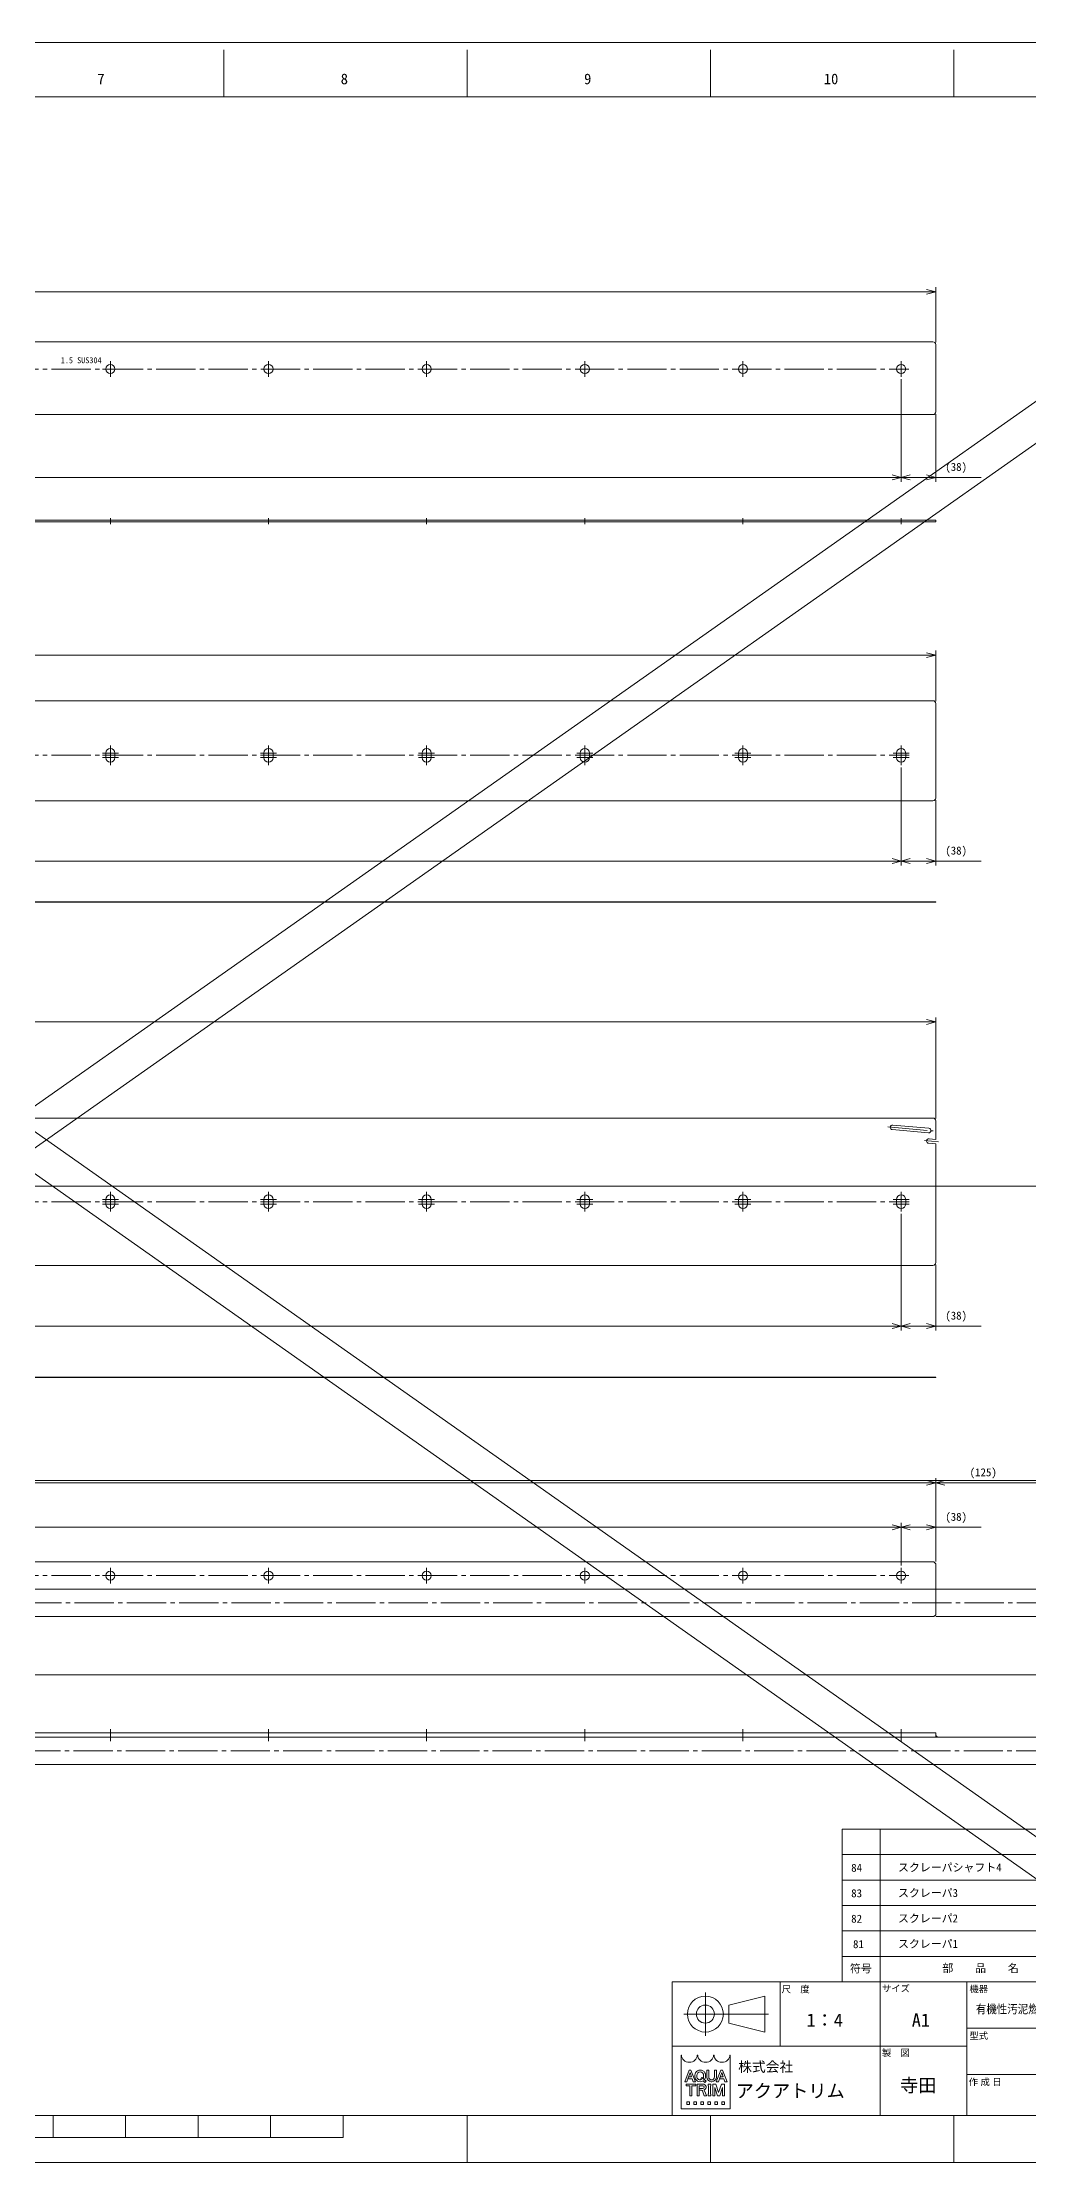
# Model space of a CAD drawing. Units: millimetres at full size. Extents: x -4857 to 3378, y -2089 to 1175.
# Drawn here: x -3081 to -1996, y -1156 to 1175 of the extents above; entities that cross this region are included whole.
import ezdxf
from ezdxf.enums import TextEntityAlignment as Align

# ---------------------------------------------------------------- set-up
doc = ezdxf.new("R2010")
doc.units = ezdxf.units.MM
doc.header["$LTSCALE"] = 4.8
doc.linetypes.add('CHAIN2', pattern=[12, 9, -1, 1, -1])
for name, color, linetype, lineweight in [('0-0_90_FRAME', 2, 'Continuous', 9), ('0-1_91_BLANK', 6, 'Continuous', 9), ('0-2_08_DIM', 3, 'Continuous', 9), ('0-3_0', 134, 'Continuous', 9), ('0-4_10_DRAFT', 1, 'Continuous', 9), ('0-5_05_CENTER', 2, 'CHAIN2', 9), ('0-6_04_HIDDEN', 7, 'Continuous', 9)]:
    doc.layers.add(name, color=color, linetype=linetype, lineweight=lineweight)
doc.styles.add('ＭＳ ゴシック', font='')
doc.styles.add('ＭＳ Ｐゴシック', font='')
doc.styles.get('ＭＳ ゴシック').set_extended_font_data('MS Gothic')
doc.styles.get('ＭＳ Ｐゴシック').set_extended_font_data('MS PGothic')

# ---------------------------------------------------------------- blocks, each defined once
blk = doc.blocks.new('A$C729C2170')
at = {"layer": '0-3_0'}
for p, q in [((0, 0), (1984.001, 0)), ((1984.001, -162), (0, -162))]:
    blk.add_line(p, q, dxfattribs=at)
blk = doc.blocks.new('_Open30')
at = {"layer": '0-2_08_DIM'}
blk.add_line((0, 0), (-1, 0), dxfattribs=at)
blk.add_lwpolyline([(-1, 0.2679), (0, 0), (-1, -0.2679)], dxfattribs=at)

msp = doc.modelspace()

# ---------------------------------------------------------------- linework, layer by layer
at = {"layer": '0-0_90_FRAME'}
for p, q in [((-2881.514, 1115.592), (-2881.514, 1167.44)), ((-2613.78, 1115.592), (-2613.78, 1167.44)), ((-2346.046, 1115.592), (-2346.046, 1167.44)), ((-2078.313, 1115.592), (-2078.313, 1167.44)), ((-2201.347, -789.539), (-2201.347, -957.539)), ((-2201.347, -789.539), (-1596.461, -789.539)), ((-2159.347, -789.539), (-2159.347, -957.539)), ((-2201.347, -817.539), (-1596.461, -817.539)), ((-2201.347, -845.539), (-1596.461, -845.539)), ((-2201.347, -873.539), (-1596.461, -873.539)), ((-2201.347, -901.539), (-1596.461, -901.539)), ((-2201.347, -929.539), (-1596.461, -929.539)), ((-2374.582, -1067.351), (-2374.582, -1067.289)), ((-2374.582, -1067.351), (-2372.283, -1067.351)), ((-2372.92, -1069.912), (-2362.418, -1069.912)), ((-2372.92, -1069.912), (-2372.92, -1071.706)), ((-2372.92, -1071.706), (-2369.078, -1071.706)), ((-2372.283, -1067.351), (-2368.69, -1057.262)), ((-2371.029, -1063.974), (-2370.336, -1062.027)), ((-2371.029, -1063.974), (-2366.3, -1063.974)), ((-2370.336, -1062.027), (-2366.993, -1062.027)), ((-2369.752, -1054.543), (-2367.628, -1054.543)), ((-2368.822, -1082.72), (-2368.822, -1071.962)), ((-2366.993, -1062.027), (-2368.69, -1057.262)), ((-2362.799, -1067.289), (-2367.628, -1054.543)), ((-2366.516, -1082.72), (-2366.516, -1071.962)), ((-2366.26, -1071.706), (-2362.418, -1071.706)), ((-2363.345, -1060.178), (-2363.345, -1061.715)), ((-2362.799, -1067.351), (-2362.799, -1067.289)), ((-2362.418, -1069.912), (-2362.418, -1071.706)), ((-2361.21, -1060.329), (-2361.21, -1061.559)), ((-2360.958, -1069.912), (-2360.958, -1082.72)), ((-2360.958, -1069.912), (-2355.066, -1069.912)), ((-2358.652, -1071.706), (-2354.758, -1071.706)), ((-2356.957, -1063.955), (-2355.822, -1062.75)), ((-2356.957, -1063.955), (-2355.911, -1064.973)), ((-2355.822, -1062.75), (-2351.078, -1066.66)), ((-2354.455, -1063.816), (-2352.804, -1065.177)), ((-2354.341, -1066.501), (-2352.56, -1068.234)), ((-2353.696, -1060.329), (-2353.696, -1061.559)), ((-2352.56, -1068.234), (-2351.078, -1066.66)), ((-2351.562, -1060.178), (-2351.562, -1061.715)), ((-2350.377, -1062.179), (-2350.377, -1054.543)), ((-2348.072, -1054.543), (-2350.377, -1054.543)), ((-2348.732, -1069.912), (-2345.914, -1069.912)), ((-2348.732, -1069.912), (-2348.732, -1071.706)), ((-2348.476, -1080.671), (-2348.476, -1071.962)), ((-2348.072, -1061.715), (-2348.072, -1054.543)), ((-2346.171, -1080.671), (-2346.171, -1071.962)), ((-2345.914, -1069.912), (-2345.914, -1071.706)), ((-2344.614, -1067.351), (-2345.382, -1067.351)), ((-2343.607, -1069.912), (-2340.261, -1069.912)), ((-2337.203, -1079.215), (-2340.261, -1069.912)), ((-2339.749, -1067.351), (-2339.749, -1067.289)), ((-2339.749, -1067.351), (-2337.449, -1067.351)), ((-2339.619, -1062.179), (-2339.619, -1054.543)), ((-2337.449, -1067.351), (-2333.857, -1057.262)), ((-2337.203, -1079.215), (-2334.144, -1069.912)), ((-2336.196, -1063.974), (-2335.502, -1062.027)), ((-2336.196, -1063.974), (-2331.467, -1063.974)), ((-2335.502, -1062.027), (-2332.16, -1062.027)), ((-2334.919, -1054.543), (-2332.795, -1054.543)), ((-2330.796, -1069.912), (-2334.144, -1069.912)), ((-2332.16, -1062.027), (-2333.857, -1057.262)), ((-2327.965, -1067.289), (-2332.795, -1054.543)), ((-2327.965, -1067.351), (-2327.965, -1067.289)), ((-2372.279, -1089.428), (-2372.279, -1092.502)), ((-2368.822, -1082.72), (-2366.516, -1082.72)), ((-2364.594, -1089.428), (-2364.594, -1092.502)), ((-2358.575, -1076.651), (-2358.575, -1074.858)), ((-2358.575, -1074.858), (-2354.758, -1074.858)), ((-2358.575, -1076.651), (-2356.06, -1076.651)), ((-2356.909, -1089.428), (-2356.909, -1092.502)), ((-2355.109, -1077.293), (-2353.16, -1082.72)), ((-2353.16, -1082.72), (-2350.675, -1082.72)), ((-2352.882, -1077.213), (-2350.675, -1082.618)), ((-2350.675, -1082.618), (-2350.675, -1082.72)), ((-2349.224, -1089.428), (-2349.224, -1092.502)), ((-2348.732, -1082.72), (-2348.732, -1080.927)), ((-2341.54, -1089.428), (-2341.54, -1092.502)), ((-2338.355, -1082.72), (-2341.303, -1073.755)), ((-2338.355, -1082.72), (-2336.05, -1082.72)), ((-2336.05, -1082.72), (-2333.102, -1073.755)), ((-2330.781, -1089.428), (-2330.781, -1092.502)), ((-2613.78, -1156.241), (-2613.78, -1104.625)), ((-2346.046, -1156.241), (-2346.046, -1104.625)), ((-2078.313, -1156.241), (-2078.313, -1104.625))]:
    msp.add_line(p, q, dxfattribs=at)
at = {"layer": '0-0_90_FRAME', "color": 134}
for p, q in [((-2351.831, -1016.656), (-2351.831, -969.136)), ((-2269.661, -1028.253), (-2269.661, -957.539)), ((-2201.347, -957.539), (-1596.461, -957.539)), ((-2159.347, -1104.625), (-2159.347, -957.539)), ((-2064.033, -1104.625), (-2064.033, -957.539)), ((-2375.591, -992.896), (-2282.531, -992.896)), ((-2064.033, -1008.453), (-1912.985, -1008.453)), ((-2064.033, -1028.253), (-2388.461, -1028.253)), ((-2064.033, -1059.368), (-1596.461, -1059.368))]:
    msp.add_line(p, q, dxfattribs=at)
at = {"layer": '0-0_90_FRAME', "color": 6}
for p, q in [((-3069.482, -1128.554), (-3069.482, -1104.625)), ((-2989.716, -1128.554), (-2989.716, -1104.625)), ((-2909.95, -1128.554), (-2909.95, -1104.625)), ((-2830.185, -1128.554), (-2830.185, -1104.625)), ((-2750.419, -1128.554), (-2750.419, -1104.625)), ((-3548.076, -1128.554), (-2750.419, -1128.554))]:
    msp.add_line(p, q, dxfattribs=at)
msp.add_lwpolyline([(-4702.034, -1104.625), (-1596.461, -1104.625), (-1596.461, 1115.592), (-4702.034, 1115.592)], close=True, dxfattribs=at)
at = {"layer": '0-0_90_FRAME', "color": 134}
for points in [[(-2388.461, -1104.625), (-1596.461, -1104.625), (-1596.461, -957.539), (-2388.461, -957.539)], [(-2326.091, -982.996), (-2286.491, -973.096), (-2286.491, -1012.696), (-2326.091, -1002.796)]]:
    msp.add_lwpolyline(points, close=True, dxfattribs=at)
at = {"layer": '0-0_90_FRAME'}
for points in [[(-2324.633, -1037.94), (-2324.633, -1097.113), (-2378.426, -1097.113), (-2378.426, -1037.94)], [(-2374.582, -1067.351), (-2374.582, -1067.289), (-2369.752, -1054.543)], [(-2362.799, -1067.351), (-2365.098, -1067.351), (-2366.3, -1063.974)], [(-2360.958, -1082.72), (-2358.652, -1082.72), (-2358.652, -1071.706)], [(-2343.607, -1069.912), (-2343.607, -1082.72), (-2341.301, -1082.72), (-2341.303, -1073.755)], [(-2341.924, -1061.715), (-2341.924, -1054.543), (-2339.619, -1054.543)], [(-2339.749, -1067.351), (-2339.749, -1067.289), (-2334.919, -1054.543)], [(-2333.102, -1073.755), (-2333.102, -1082.72), (-2330.796, -1082.72), (-2330.796, -1069.912)], [(-2327.965, -1067.351), (-2330.265, -1067.351), (-2331.467, -1063.974)], [(-2372.279, -1089.428), (-2369.205, -1089.428), (-2369.205, -1092.502), (-2372.279, -1092.502)], [(-2364.594, -1089.428), (-2361.52, -1089.428), (-2361.52, -1092.502), (-2364.594, -1092.502)], [(-2356.909, -1089.428), (-2353.835, -1089.428), (-2353.835, -1092.502), (-2356.909, -1092.502)], [(-2349.224, -1089.428), (-2346.15, -1089.428), (-2346.15, -1092.502), (-2349.224, -1092.502)], [(-2348.732, -1082.72), (-2345.914, -1082.72), (-2345.914, -1080.927)], [(-2341.54, -1089.428), (-2338.466, -1089.428), (-2338.466, -1092.502), (-2341.54, -1092.502)], [(-2330.781, -1089.428), (-2333.855, -1089.428), (-2333.855, -1092.502), (-2330.781, -1092.502)]]:
    msp.add_lwpolyline(points, dxfattribs=at)
at = {"layer": '0-0_90_FRAME', "color": 134}
for radius in [19.8, 9.9]:
    msp.add_circle((-2351.831, -992.896), radius, dxfattribs=at)
at = {"layer": '0-0_90_FRAME'}
for centre, radius, start, end in [((-2378.426, -1038.196), 0.256, 0, 90), ((-2360.495, -1038.196), 0.256, 0, 180), ((-2360.495, -1038.196), 0.256, 0, 90), ((-2342.564, -1038.196), 0.256, 0, 180), ((-2324.633, -1038.196), 0.256, 90, 180), ((-2369.078, -1071.962), 0.256, 0, 90), ((-2366.26, -1071.962), 0.256, 90, 180), ((-2354.813, -1073.282), 1.577, 271.99706, 88.00294), ((-2344.962, -1061.947), 5.42, 182.45003, 265.55526), ((-2348.732, -1071.962), 0.256, 0, 90), ((-2343.499, -1061.775), 4.573, 179.25279, 218.96457), ((-2344.998, -1060.916), 4.264, 241.15773, 298.84227), ((-2345.914, -1071.962), 0.256, 90, 180), ((-2345.034, -1061.947), 5.42, 274.44474, 357.54997), ((-2346.497, -1061.775), 4.573, 321.03543, 0.74721), ((-2356.06, -1077.676), 1.025, 21.9283, 90), ((-2354.432, -1077.848), 1.675, 22.27295, 58.55311), ((-2348.732, -1080.671), 0.256, 270, 0), ((-2345.914, -1080.671), 0.256, 180, 270)]:
    msp.add_arc(centre, radius, start, end, dxfattribs=at)
for centre, major_axis, ratio, start_param, end_param in [((-2369.461, -1038.196), (-8.709, 0), 0.882353, 6.28318531, 9.42477796), ((-2351.53, -1038.196), (-8.709, 0), 0.882353, 6.28318531, 9.42477796), ((-2333.599, -1038.196), (-8.709, 0), 0.882353, 6.28318531, 9.42477796), ((-2357.453, -1060.178), (-5.892, 0), 0.956522, 3.14159265, 6.28318531), ((-2357.453, -1061.715), (-5.892, 0), 0.956522, 6.28318531, 8.41045586), ((-2357.453, -1060.329), (3.757, 0), 0.994718, 6.28318531, 9.42477796), ((-2357.453, -1061.565), (3.757, 0), 0.995036, 3.14159265, 5.13549259), ((-2355.066, -1073.282), (-4.135, 0), 0.81482, 1.94406945, 4.71238898), ((-2357.453, -1061.565), (3.757, 0), 0.995036, 5.63666712, 6.28318531), ((-2357.453, -1061.715), (-5.892, 0), 0.956522, 2.48020459, 3.14159265)]:
    msp.add_ellipse(centre, major_axis=major_axis, ratio=ratio, start_param=start_param, end_param=end_param, dxfattribs=at)
at = {"layer": '0-1_91_BLANK'}
msp.add_lwpolyline([(-4857.418, -1156.241), (-1544.613, -1156.241), (-1544.613, 1175.44), (-4857.418, 1175.44)], close=True, dxfattribs=at)
at = {"layer": '0-2_08_DIM'}
for p, q in [((-4078.427, 901.141), (-2108.426, 901.141)), ((-2098.426, 845.656), (-2098.426, 906.141)), ((-2136.426, 805.062), (-2136.426, 692.065)), ((-2136.426, 805.062), (-2136.426, 692.065)), ((-2098.426, 766.656), (-2098.426, 692.065)), ((-4040.427, 697.065), (-2146.426, 697.065)), ((-2126.426, 697.065), (-2108.426, 697.065)), ((-2098.426, 697.065), (-2048.426, 697.065)), ((-4078.427, 501.624), (-2108.426, 501.624)), ((-2098.426, 450.935), (-2098.426, 506.624)), ((-2136.426, 378.073), (-2136.426, 270.129)), ((-2136.426, 378.073), (-2136.426, 270.129)), ((-2098.426, 341.935), (-2098.426, 270.129)), ((-4040.427, 275.129), (-2146.426, 275.129)), ((-2126.426, 275.129), (-2108.426, 275.129)), ((-2098.426, 275.129), (-2048.426, 275.129)), ((-4078.427, 98.173), (-2108.426, 98.173)), ((-2098.426, -8.043), (-2098.426, 103.173)), ((-2136.426, -112.905), (-2136.426, -241.264)), ((-2136.426, -112.905), (-2136.426, -241.264)), ((-2098.426, -169.043), (-2098.426, -241.264)), ((-4040.427, -236.264), (-2146.426, -236.264)), ((-2126.426, -236.264), (-2108.426, -236.264)), ((-2098.426, -236.264), (-2048.426, -236.264)), ((-4078.427, -408.659), (-2108.426, -408.659)), ((-2098.426, -495.156), (-2098.426, -403.659)), ((-2098.426, -495.156), (-2098.426, -403.659)), ((-2088.426, -408.659), (-1983.426, -408.659)), ((-4040.427, -457.574), (-2146.426, -457.574)), ((-2136.426, -499.563), (-2136.426, -452.574)), ((-2136.426, -499.563), (-2136.426, -452.574)), ((-2126.426, -457.574), (-2108.426, -457.574)), ((-2098.426, -495.156), (-2098.426, -452.574)), ((-2098.426, -457.574), (-2048.426, -457.574)), ((-4203.427, -619.675), (-1983.426, -619.675))]:
    msp.add_line(p, q, dxfattribs=at)
at = {"layer": '0-3_0'}
for p, q in [((-4857.418, 1175.44), (-1544.613, -1156.241)), ((-4857.418, 1175.44), (-1544.613, -1156.241)), ((-4791.656, 1175.44), (-1478.851, -1156.241)), ((-1427.662, 1175.44), (-4740.467, -1156.241)), ((-1361.9, 1175.44), (-4674.705, -1156.241)), ((-4085.427, 846.156), (-2101.426, 846.156)), ((-2098.426, 843.156), (-2098.426, 769.156)), ((-2101.426, 766.156), (-4085.427, 766.156)), ((-4085.427, 451.435), (-2101.426, 451.435)), ((-2098.426, 448.435), (-2098.426, 344.435)), ((-3011.426, 388.935), (-3011.426, 393.935)), ((-3001.426, 393.935), (-3001.426, 388.935)), ((-2837.426, 388.935), (-2837.426, 393.935)), ((-2827.426, 393.935), (-2827.426, 388.935)), ((-2663.426, 388.935), (-2663.426, 393.935)), ((-2653.426, 393.935), (-2653.426, 388.935)), ((-2489.426, 388.935), (-2489.426, 393.935)), ((-2479.426, 393.935), (-2479.426, 388.935)), ((-2315.426, 388.935), (-2315.426, 393.935)), ((-2305.426, 393.935), (-2305.426, 388.935)), ((-2141.426, 388.935), (-2141.426, 393.935)), ((-2131.426, 393.935), (-2131.426, 388.935)), ((-2101.426, 341.435), (-4085.427, 341.435)), ((-4085.427, -7.543), (-2101.426, -7.543)), ((-2106.305, -23.737), (-2146.153, -20.251)), ((-2145.717, -15.27), (-2105.87, -18.756)), ((-2098.426, -10.543), (-2098.426, -30.908)), ((-2098.426, -35.927), (-2106.153, -35.251)), ((-2105.717, -30.27), (-2098.426, -30.908)), ((-2098.426, -35.927), (-2098.426, -166.543)), ((-3011.426, -102.043), (-3011.426, -97.043)), ((-3001.426, -97.043), (-3001.426, -102.043)), ((-2837.426, -102.043), (-2837.426, -97.043)), ((-2827.426, -97.043), (-2827.426, -102.043)), ((-2663.426, -102.043), (-2663.426, -97.043)), ((-2653.426, -97.043), (-2653.426, -102.043)), ((-2489.426, -102.043), (-2489.426, -97.043)), ((-2479.426, -97.043), (-2479.426, -102.043)), ((-2315.426, -102.043), (-2315.426, -97.043)), ((-2305.426, -97.043), (-2305.426, -102.043)), ((-2141.426, -102.043), (-2141.426, -97.043)), ((-2131.426, -97.043), (-2131.426, -102.043)), ((-2101.426, -169.543), (-4085.427, -169.543))]:
    msp.add_line(p, q, dxfattribs=at)
for points in [[(-4088.427, 648.136), (-2098.426, 648.136), (-2098.426, 650.136), (-4088.427, 650.136)], [(-4088.427, 229.821), (-2098.426, 229.821), (-2098.426, 230.121), (-4088.427, 230.121)], [(-4088.427, -292.941), (-2098.426, -292.941), (-2098.426, -292.641), (-4088.427, -292.641)], [(-2100.426, -555.656), (-4086.427, -555.656), (-4088.427, -553.656), (-4088.427, -497.656), (-4086.427, -495.656), (-2100.426, -495.656), (-2098.426, -497.656), (-2098.426, -553.656)], [(-4211.427, -688.476), (-1975.426, -688.476), (-1973.426, -690.476), (-1973.426, -716.476), (-1975.426, -718.476), (-4211.427, -718.476), (-4213.427, -716.476), (-4213.427, -690.476)], [(-4088.427, -683.476), (-2098.426, -683.476), (-2098.426, -688.476), (-4088.427, -688.476)]]:
    msp.add_lwpolyline(points, close=True, dxfattribs=at)
msp.add_lwpolyline([(-2098.426, -525.656), (-1975.426, -525.656), (-1973.426, -527.656), (-1973.426, -553.656), (-1975.426, -555.656), (-2098.426, -555.656)], dxfattribs=at)
at = {"layer": '0-3_0', "color": 3}
msp.add_lwpolyline([(-2098.426, -688.476), (-2096.426, -688.476), (-2098.426, -686.476)], close=True, dxfattribs=at)
at = {"layer": '0-3_0'}
for centre in [(-3006.426, 816.156), (-2832.426, 816.156), (-2658.426, 816.156), (-2484.426, 816.156), (-2310.426, 816.156), (-2136.426, 816.156), (-3006.426, -510.656), (-2832.426, -510.656), (-2658.426, -510.656), (-2484.426, -510.656), (-2310.426, -510.656), (-2136.426, -510.656)]:
    msp.add_circle(centre, 5, dxfattribs=at)
for centre, radius, start, end in [((-2101.426, 843.156), 3, 0, 90), ((-2101.426, 769.156), 3, 270, 0), ((-2101.426, 448.435), 3, 0, 90), ((-3006.426, 393.935), 5, 0, 180), ((-2832.426, 393.935), 5, 0, 180), ((-2658.426, 393.935), 5, 0, 180), ((-2484.426, 393.935), 5, 0, 180), ((-2310.426, 393.935), 5, 0, 180), ((-2136.426, 393.935), 5, 0, 180), ((-3006.426, 388.935), 5, 180, 0), ((-2832.426, 388.935), 5, 180, 0), ((-2658.426, 388.935), 5, 180, 0), ((-2484.426, 388.935), 5, 180, 0), ((-2310.426, 388.935), 5, 180, 0), ((-2136.426, 388.935), 5, 180, 0), ((-2101.426, 344.435), 3, 270, 0), ((-2145.935, -17.761), 2.5, 85, 265), ((-2106.087, -21.247), 2.5, 265, 85), ((-2101.426, -10.543), 3, 0, 90), ((-2105.935, -32.761), 2.5, 85, 265), ((-3006.426, -97.043), 5, 0, 180), ((-2832.426, -97.043), 5, 0, 180), ((-2658.426, -97.043), 5, 0, 180), ((-2484.426, -97.043), 5, 0, 180), ((-2310.426, -97.043), 5, 0, 180), ((-2136.426, -97.043), 5, 0, 180), ((-3006.426, -102.043), 5, 180, 0), ((-2832.426, -102.043), 5, 180, 0), ((-2658.426, -102.043), 5, 180, 0), ((-2484.426, -102.043), 5, 180, 0), ((-2310.426, -102.043), 5, 180, 0), ((-2136.426, -102.043), 5, 180, 0), ((-2101.426, -166.543), 3, 270, 0)]:
    msp.add_arc(centre, radius, start, end, dxfattribs=at)
at = {"layer": '0-5_05_CENTER'}
for p, q in [((-4050.427, 816.156), (-2136.426, 816.156)), ((-3015.02, 816.156), (-2997.832, 816.156)), ((-3006.426, 807.562), (-3006.426, 824.75)), ((-2841.02, 816.156), (-2823.832, 816.156)), ((-2832.426, 807.562), (-2832.426, 824.75)), ((-2667.02, 816.156), (-2649.832, 816.156)), ((-2658.426, 807.562), (-2658.426, 824.75)), ((-2493.02, 816.156), (-2475.832, 816.156)), ((-2484.426, 807.562), (-2484.426, 824.75)), ((-2319.019, 816.156), (-2301.832, 816.156)), ((-2310.426, 807.562), (-2310.426, 824.75)), ((-2145.019, 816.156), (-2127.832, 816.156)), ((-2136.426, 807.562), (-2136.426, 824.75)), ((-3006.426, 652.366), (-3006.426, 645.79)), ((-2832.426, 652.366), (-2832.426, 645.79)), ((-2658.426, 652.366), (-2658.426, 645.79)), ((-2484.426, 652.366), (-2484.426, 645.79)), ((-2310.426, 652.366), (-2310.426, 645.79)), ((-2136.426, 652.366), (-2136.426, 645.79)), ((-3006.426, 380.573), (-3006.426, 402.298)), ((-2832.426, 380.573), (-2832.426, 402.298)), ((-2658.426, 380.573), (-2658.426, 402.298)), ((-2484.426, 380.573), (-2484.426, 402.298)), ((-2310.426, 380.573), (-2310.426, 402.298)), ((-2136.426, 380.573), (-2136.426, 402.298)), ((-4050.427, 391.435), (-2136.426, 391.435)), ((-3015.228, 393.936), (-2997.624, 393.936)), ((-3015.228, 391.435), (-2997.624, 391.435)), ((-3015.228, 388.936), (-2997.624, 388.936)), ((-2841.228, 393.936), (-2823.624, 393.936)), ((-2841.228, 391.435), (-2823.624, 391.435)), ((-2841.228, 388.936), (-2823.624, 388.936)), ((-2667.228, 393.936), (-2649.624, 393.936)), ((-2667.228, 391.435), (-2649.624, 391.435)), ((-2667.228, 388.936), (-2649.624, 388.936)), ((-2493.228, 393.936), (-2475.624, 393.936)), ((-2493.228, 391.435), (-2475.624, 391.435)), ((-2493.228, 388.936), (-2475.624, 388.936)), ((-2319.228, 393.936), (-2301.624, 393.936)), ((-2319.228, 391.435), (-2301.624, 391.435)), ((-2319.228, 388.936), (-2301.624, 388.936)), ((-2145.228, 393.936), (-2127.623, 393.936)), ((-2145.228, 391.435), (-2127.623, 391.435)), ((-2145.228, 388.936), (-2127.623, 388.936)), ((-2150.887, -17.328), (-2101.136, -21.68)), ((-2110.887, -32.328), (-2095.159, -33.704)), ((-3006.426, -110.405), (-3006.426, -88.681)), ((-2832.426, -110.405), (-2832.426, -88.681)), ((-2658.426, -110.405), (-2658.426, -88.681)), ((-2484.426, -110.405), (-2484.426, -88.681)), ((-2310.426, -110.405), (-2310.426, -88.681)), ((-2136.426, -110.405), (-2136.426, -88.681)), ((-4050.427, -99.543), (-2136.426, -99.543)), ((-3015.228, -97.043), (-2997.624, -97.043)), ((-3015.228, -99.543), (-2997.624, -99.543)), ((-3015.228, -102.043), (-2997.624, -102.043)), ((-2841.228, -97.043), (-2823.624, -97.043)), ((-2841.228, -99.543), (-2823.624, -99.543)), ((-2841.228, -102.043), (-2823.624, -102.043)), ((-2667.228, -97.043), (-2649.624, -97.043)), ((-2667.228, -99.543), (-2649.624, -99.543)), ((-2667.228, -102.043), (-2649.624, -102.043)), ((-2493.228, -97.043), (-2475.624, -97.043)), ((-2493.228, -99.543), (-2475.624, -99.543)), ((-2493.228, -102.043), (-2475.624, -102.043)), ((-2319.228, -97.043), (-2301.624, -97.043)), ((-2319.228, -99.543), (-2301.624, -99.543)), ((-2319.228, -102.043), (-2301.624, -102.043)), ((-2145.228, -97.043), (-2127.623, -97.043)), ((-2145.228, -99.543), (-2127.623, -99.543)), ((-2145.228, -102.043), (-2127.623, -102.043)), ((-4050.427, -510.656), (-2136.426, -510.656)), ((-3015.02, -510.656), (-2997.832, -510.656)), ((-3006.426, -519.25), (-3006.426, -502.063)), ((-2841.02, -510.656), (-2823.832, -510.656)), ((-2832.426, -519.25), (-2832.426, -502.063)), ((-2667.02, -510.656), (-2649.832, -510.656)), ((-2658.426, -519.25), (-2658.426, -502.063)), ((-2493.02, -510.656), (-2475.832, -510.656)), ((-2484.426, -519.25), (-2484.426, -502.063)), ((-2319.019, -510.656), (-2301.832, -510.656)), ((-2310.426, -519.25), (-2310.426, -502.063)), ((-2145.019, -510.656), (-2127.832, -510.656)), ((-2136.426, -519.25), (-2136.426, -502.063)), ((-1965.922, -540.656), (-4220.931, -540.656)), ((-3006.426, -692.655), (-3006.426, -679.568)), ((-2832.426, -692.655), (-2832.426, -679.568)), ((-2658.426, -692.655), (-2658.426, -679.568)), ((-2484.426, -692.655), (-2484.426, -679.568)), ((-2310.426, -692.655), (-2310.426, -679.568)), ((-2136.426, -692.655), (-2136.426, -679.568)), ((-1966.834, -703.476), (-4219.471, -703.476))]:
    msp.add_line(p, q, dxfattribs=at)
at = {"layer": '0-6_04_HIDDEN'}
msp.add_line((-4088.427, -525.656), (-2098.426, -525.656), dxfattribs=at)

# ---------------------------------------------------------------- block references
at = {"layer": '0-2_08_DIM', "xscale": 10, "yscale": 10}
for p in [(-2098.426, 901.141), (-2136.426, 697.065), (-2098.426, 697.065), (-2098.426, 501.624), (-2136.426, 275.129), (-2098.426, 275.129), (-2098.426, 98.173), (-2136.426, -236.264), (-2098.426, -236.264), (-2098.426, -408.659), (-2136.426, -457.574), (-2098.426, -457.574)]:
    msp.add_blockref('_Open30', p, dxfattribs=at)
at = {"layer": '0-2_08_DIM', "xscale": 10, "yscale": 10, "rotation": 180}
for p in [(-2136.426, 697.065), (-2136.426, 275.129), (-2136.426, -236.264), (-2098.426, -408.659), (-2136.426, -457.574)]:
    msp.add_blockref('_Open30', p, dxfattribs=at)
at = {"layer": '0-3_0', "xscale": 2, "yscale": 2}
msp.add_blockref('A$C729C2170', (-4521.26, -82.232), dxfattribs=at)

# ---------------------------------------------------------------- texts
at = {"layer": '0-0_90_FRAME', "color": 134}
for s, height, style, p in [('7', 11.73, 'ＭＳ ゴシック', (-3020.714, 1125.919)), ('8', 11.73, 'ＭＳ ゴシック', (-2752.98, 1125.919)), ('9', 11.73, 'ＭＳ ゴシック', (-2485.247, 1125.919)), ('10', 11.73, 'ＭＳ ゴシック', (-2221.513, 1125.919)), ('尺\u3000度', 7.331, 'ＭＳ Ｐゴシック', (-2267.867, -971.396)), ('サイズ', 7.331, 'ＭＳ Ｐゴシック', (-2157.553, -970.65)), ('機器', 7.331, 'ＭＳ Ｐゴシック', (-2061.314, -971.231)), ('1：4', 14.66, 'ＭＳ ゴシック', (-2240.494, -1011.28)), ('A1', 14.66, 'ＭＳ ゴシック', (-2124.685, -1011.28)), ('型式', 7.331, 'ＭＳ Ｐゴシック', (-2061.314, -1022.645)), ('製\u3000図', 7.331, 'ＭＳ Ｐゴシック', (-2157.553, -1041.364)), ('寺田', 14.66, 'ＭＳ ゴシック', (-2137.68, -1083.003)), ('作 成 日', 7.331, 'ＭＳ Ｐゴシック', (-2062.004, -1073.439))]:
    msp.add_text(s, height=height, dxfattribs=dict(at, style=style)).set_placement(p, align=Align.BOTTOM_LEFT)
at = {"layer": '0-0_90_FRAME', "color": 3, "style": 'ＭＳ ゴシック'}
for s, p in [('84', (-2191.377, -839.049)), ('スクレーパシャフト4', (-2139.839, -838.741)), ('83', (-2191.377, -867.049)), ('スクレーパ3', (-2139.839, -866.741)), ('82', (-2191.377, -895.049)), ('スクレーパ2', (-2139.839, -894.741)), ('81', (-2189.377, -923.049)), ('スクレーパ1', (-2139.839, -922.741)), ('符号', (-2192.795, -949.913)), ('部\u3000\u3000品\u3000\u3000名', (-2091.066, -949.477))]:
    msp.add_text(s, height=8.798, dxfattribs=at).set_placement(p, align=Align.BOTTOM_LEFT)
at = {"layer": '0-0_90_FRAME', "color": 134, "style": 'ＭＳ ゴシック', "width": 0.9}
msp.add_text('有機性汚泥燃料施設', height=9.384, dxfattribs=at).set_placement((-2054.269, -994.956), align=Align.BOTTOM_LEFT)
at = {"layer": '0-0_90_FRAME', "style": 'ＭＳ ゴシック'}
for s, height, p in [('株式会社', 11.09, (-2315.695, -1059.689)), ('アクアトリム', 14.66, (-2318.48, -1089.06))]:
    msp.add_text(s, height=height, dxfattribs=at).set_placement(p, align=Align.BOTTOM_LEFT)
at = {"layer": '0-2_08_DIM', "style": 'ＭＳ ゴシック'}
for s, p in [('(38)', (-2087.854, 701.565)), ('(38)', (-2087.854, 279.629)), ('(38)', (-2087.854, -231.764)), ('(125)', (-2061.069, -404.15)), ('(38)', (-2087.854, -453.074))]:
    msp.add_text(s, height=8.798, dxfattribs=at).set_placement(p, align=Align.BOTTOM_LEFT)
at = {"layer": '0-4_10_DRAFT', "style": 'ＭＳ ゴシック'}
msp.add_text('1.5 SUS304', height=6.598, dxfattribs=at).set_placement((-3060.918, 820.603), align=Align.BOTTOM_LEFT)

doc.saveas('drawing.dxf')
